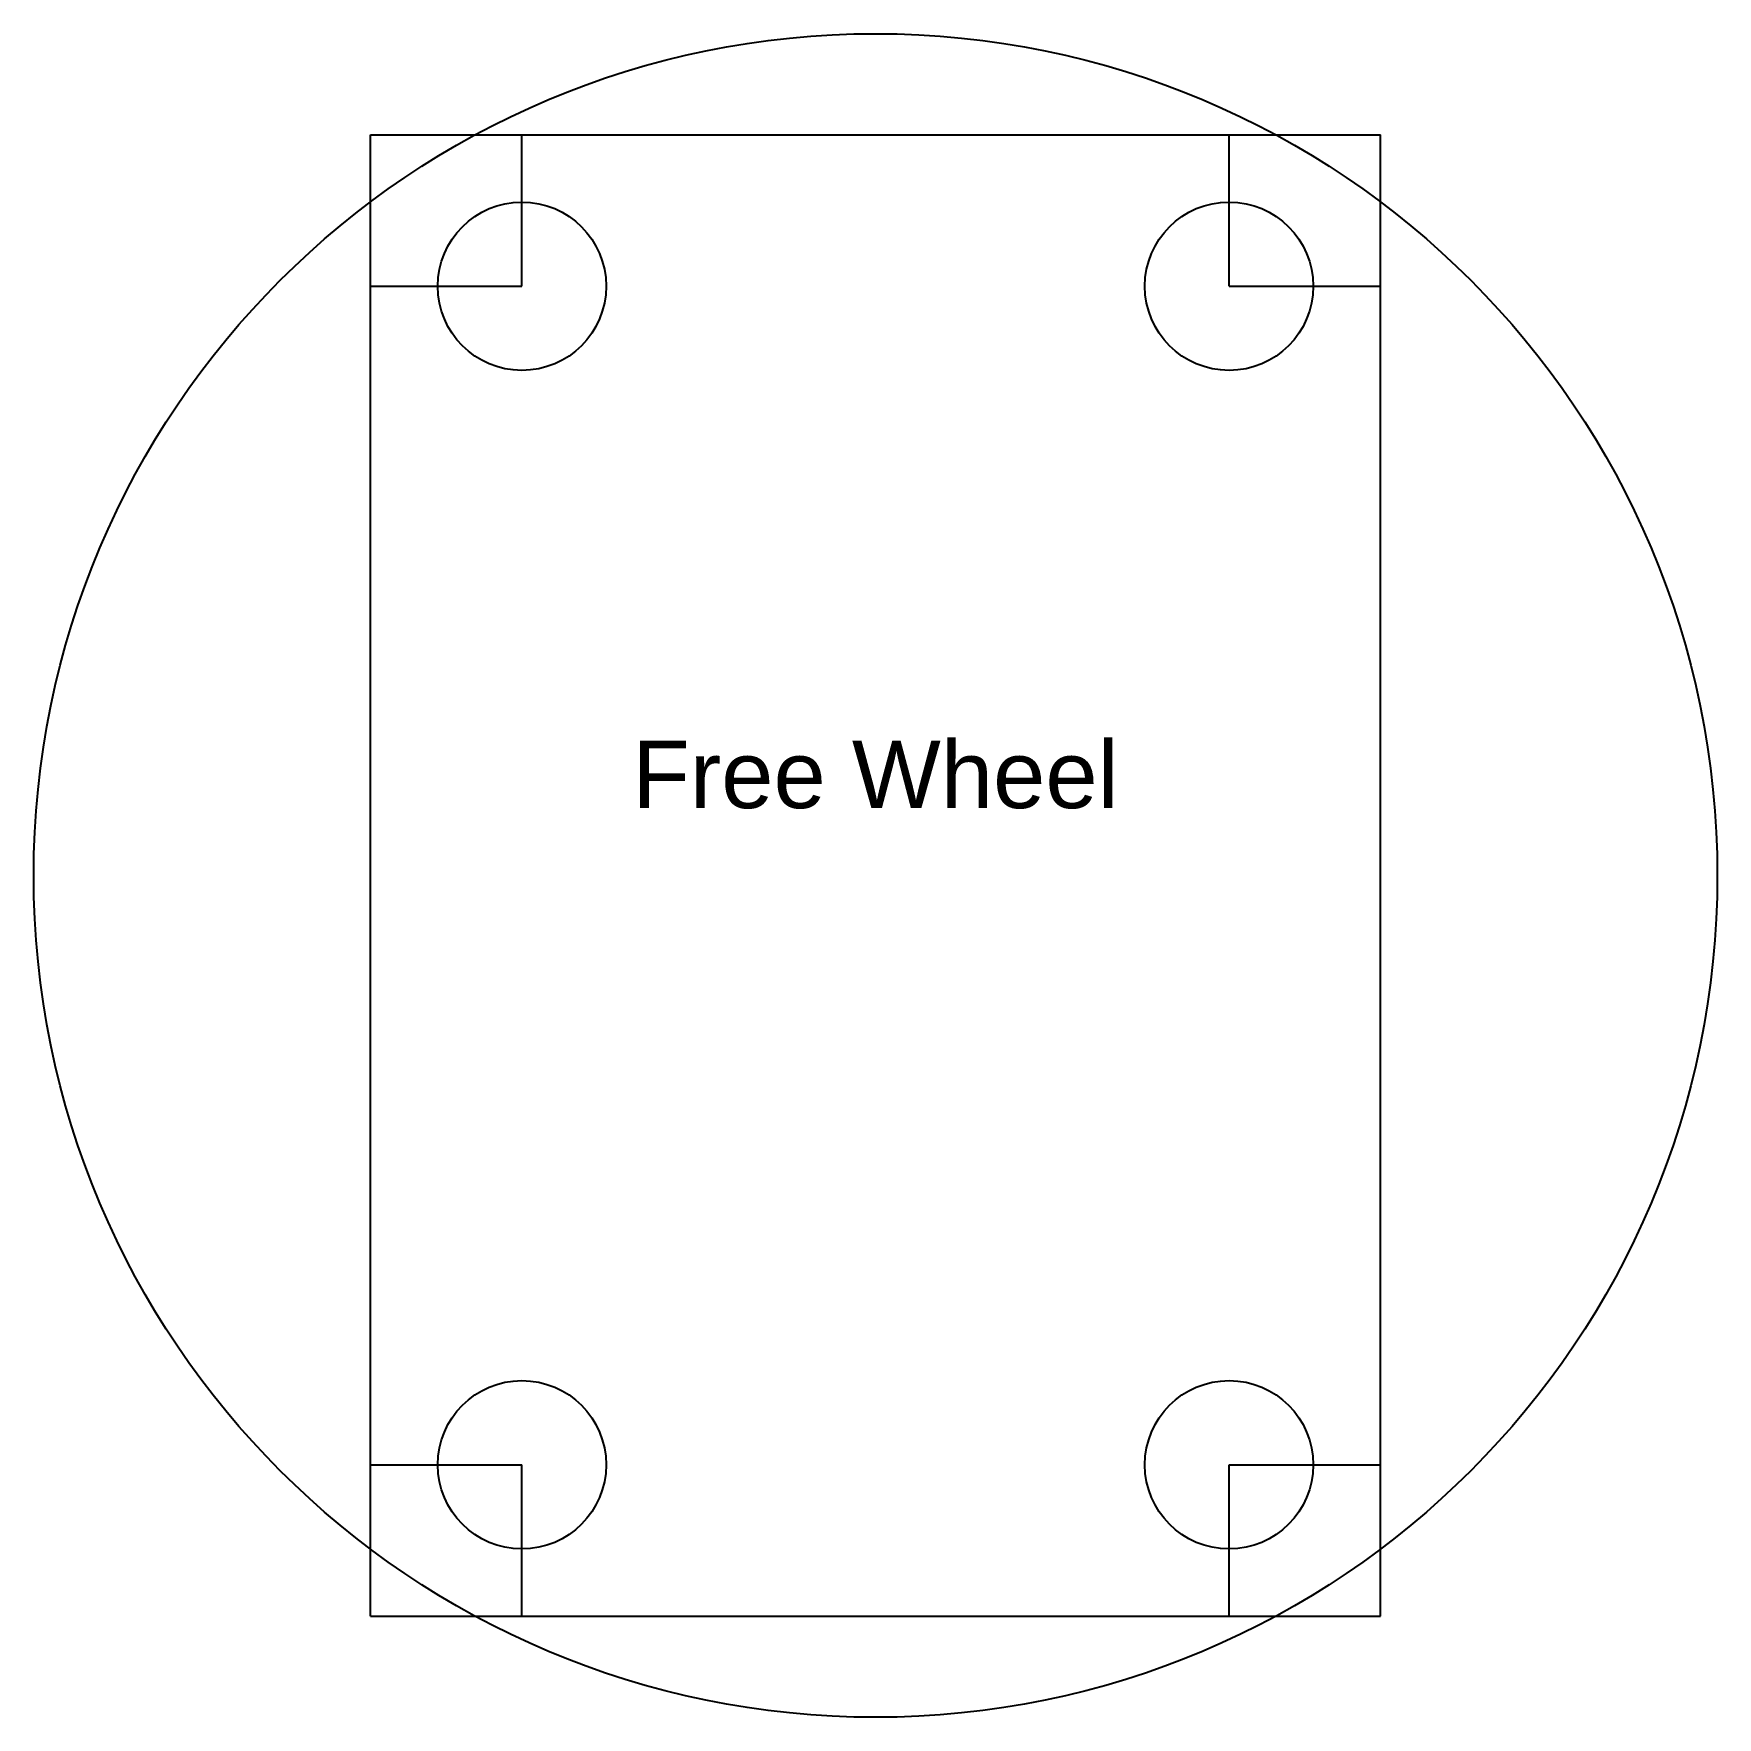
# Model space of a CAD drawing. Header units: millimetres. Extents: x 40 to 90, y 17 to 67.
import ezdxf
from ezdxf.enums import TextEntityAlignment as Align

# ---------------------------------------------------------------- set-up
doc = ezdxf.new("R2010")
doc.units = ezdxf.units.MM
doc.layers.get('0').update_dxf_attribs({"lineweight": 25, "true_color": 0x000000})
doc.styles.add('textstyle0', font='')
doc.styles.get('textstyle0').set_extended_font_data('Arial')

# ---------------------------------------------------------------- blocks, each defined once
blk = doc.blocks.new('free wheel')
for p, q in [((-15, 22), (15, 22)), ((-15, -22), (-15, 22)), ((-15, 22), (-10.5, 22)), ((-15, 17.5), (-15, 22)), ((-10.5, 17.5), (-10.5, 22)), ((10.5, 22), (15, 22)), ((10.5, 17.5), (10.5, 22)), ((15, -22), (15, 22)), ((15, 17.5), (15, 22)), ((-15, 17.5), (-10.5, 17.5)), ((10.5, 17.5), (15, 17.5)), ((-15, -17.5), (-10.5, -17.5)), ((-15, -22), (-15, -17.5)), ((-10.5, -22), (-10.5, -17.5)), ((10.5, -17.5), (15, -17.5)), ((10.5, -22), (10.5, -17.5)), ((15, -22), (15, -17.5)), ((-15, -22), (15, -22)), ((-15, -22), (-10.5, -22)), ((10.5, -22), (15, -22))]:
    blk.add_line(p, q)
for centre, radius in [((0, 0), 25), ((-10.5, 17.5), 2.5), ((10.5, 17.5), 2.5), ((-10.5, -17.5), 2.5), ((10.5, -17.5), 2.5)]:
    blk.add_circle(centre, radius)
at = {"style": 'textstyle0'}
blk.add_text('Free Wheel', height=2, dxfattribs=at).set_placement((0, 3), align=Align.MIDDLE_CENTER)

msp = doc.modelspace()

# ---------------------------------------------------------------- block references
msp.add_blockref('free wheel', (65, 42))

doc.saveas('drawing.dxf')
